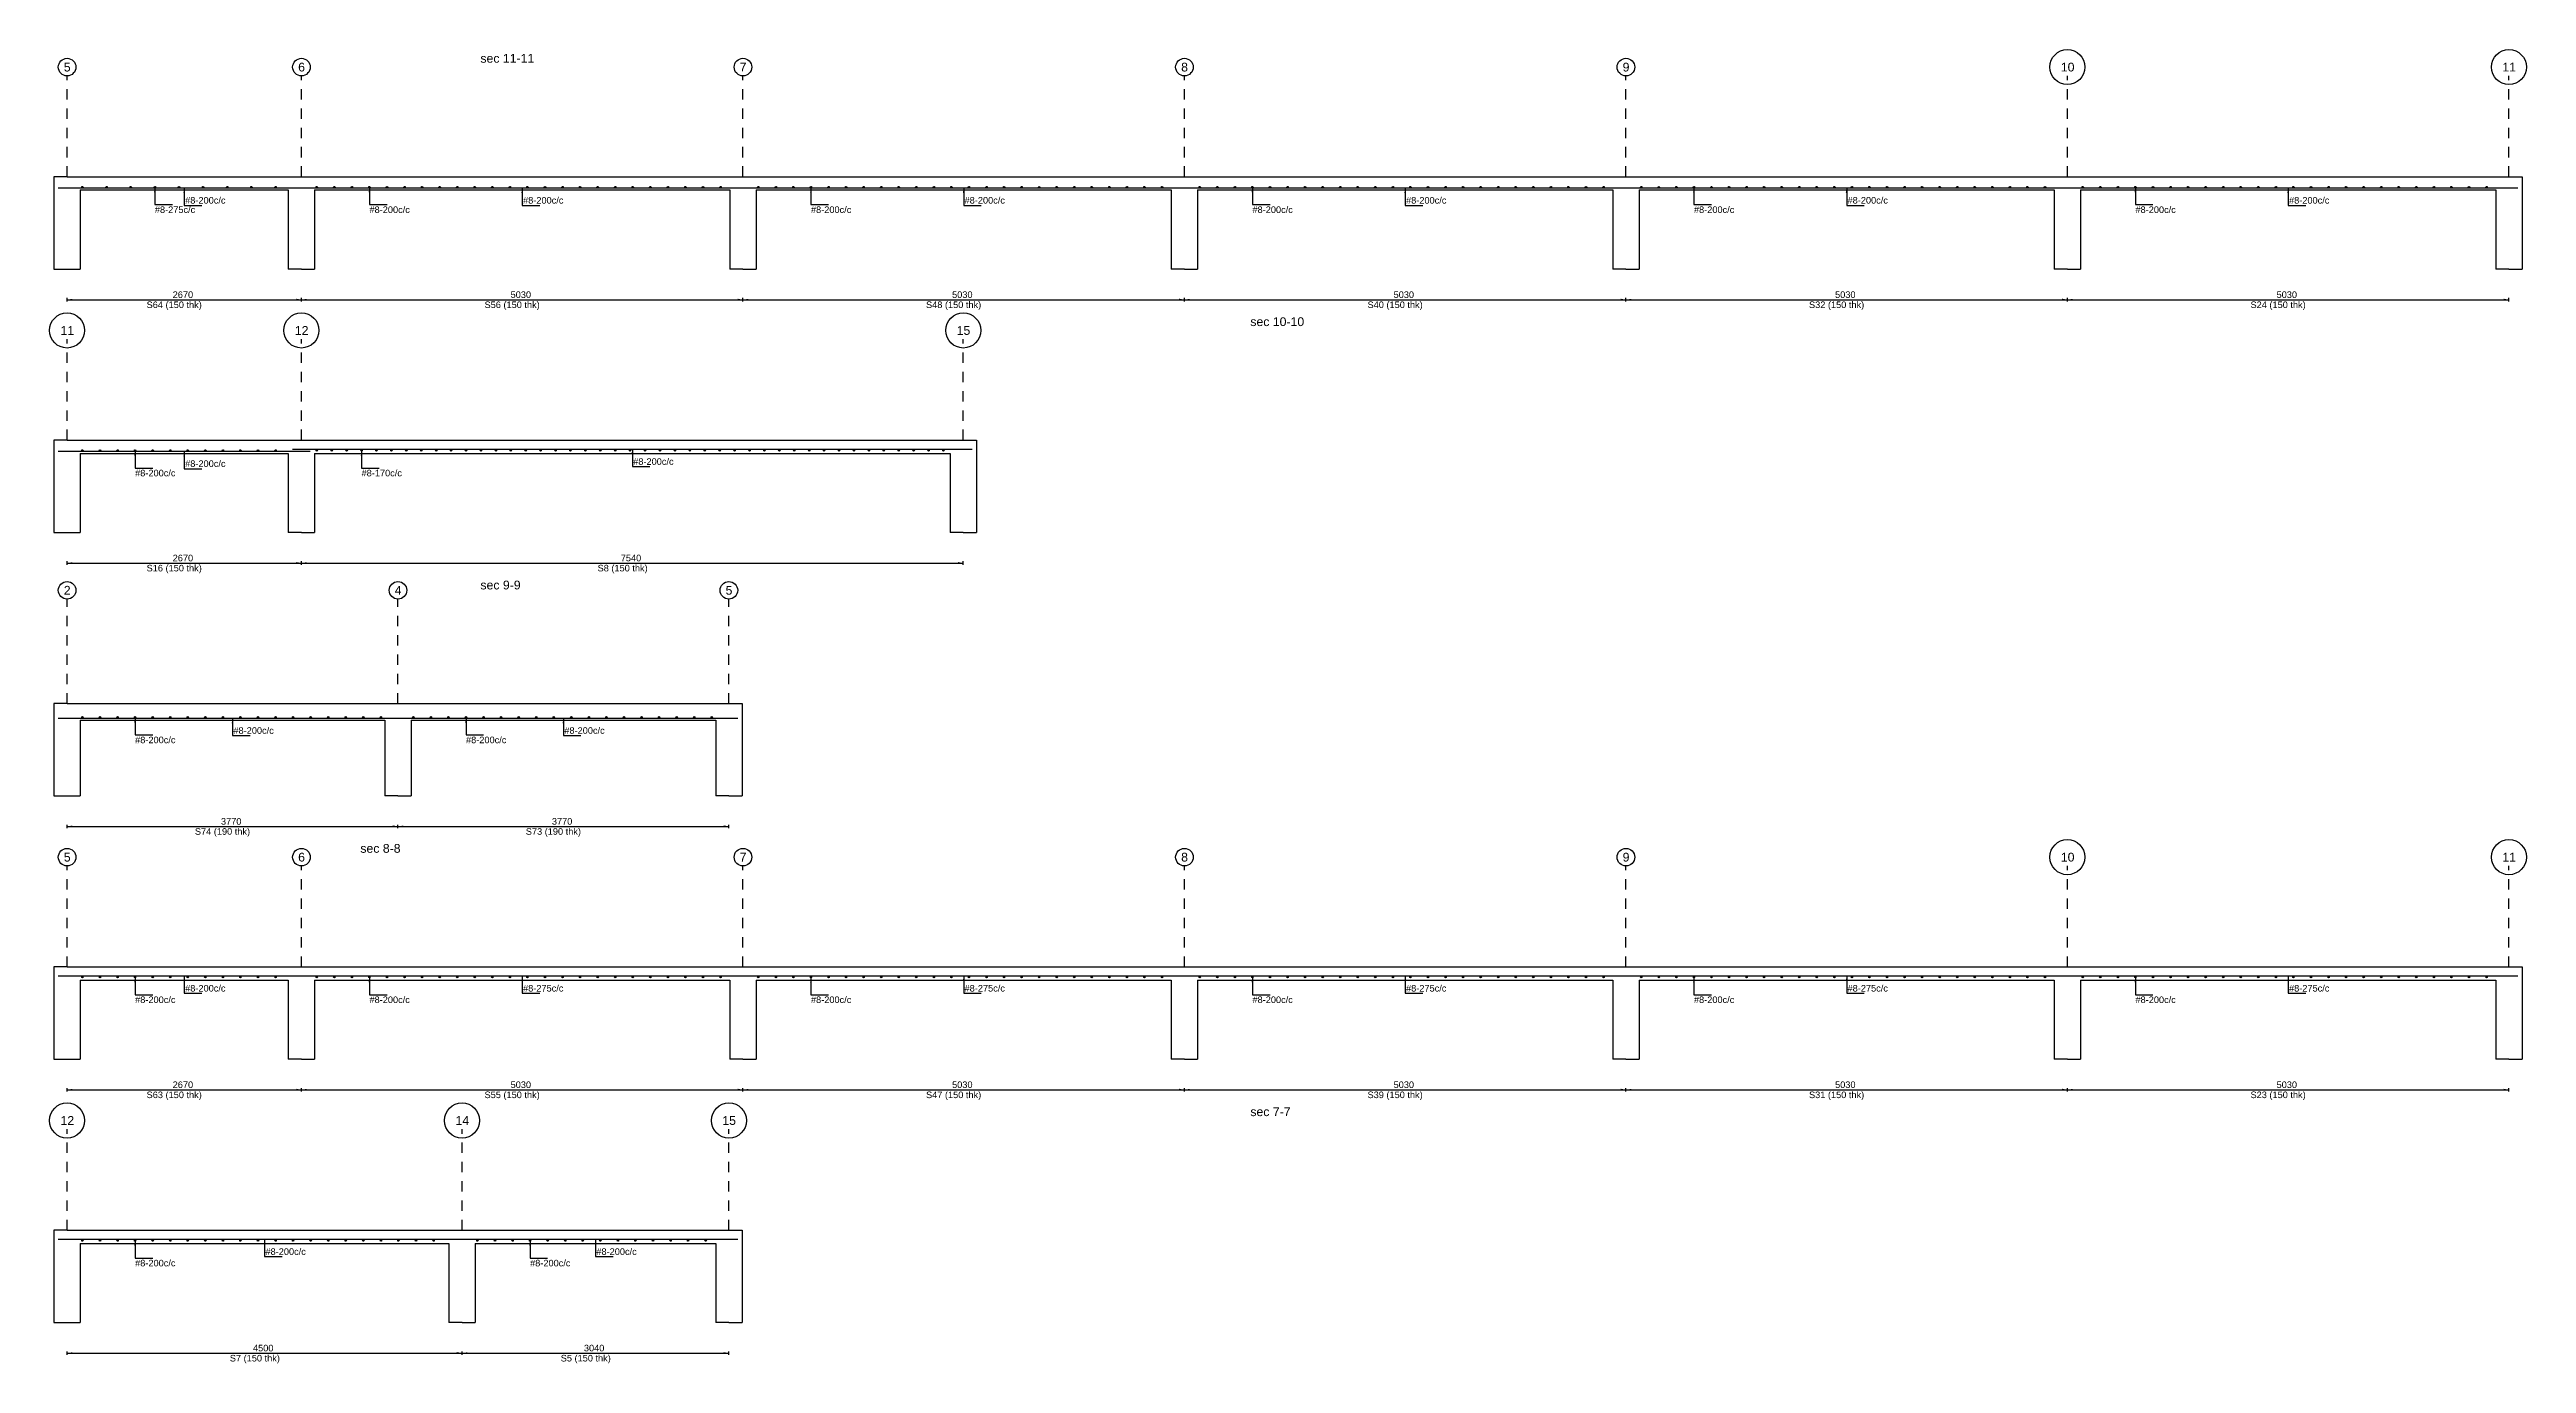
# Model space of a CAD drawing. Extents: x 0 to 119, y -5 to 121.
# Drawn here: x 70.36 to 98.58, y 76.36 to 91.33 of the extents above; entities that cross this region are included whole.
import ezdxf

# ---------------------------------------------------------------- set-up
doc = ezdxf.new("R2010")
doc.units = 0
doc.linetypes.add('ACAD_ISO02W100', pattern=[15, 12, -3])
for name, color, linetype in [('Axisline', 7, 'CONTINUOUS'), ('Axisline_Name', 1, 'CONTINUOUS'), ('Longsection', 2, 'CONTINUOUS'), ('Section_Name', 1, 'CONTINUOUS'), ('Slab_Bottom_Steel_X', 1, 'CONTINUOUS'), ('Slab_Bottom_Steel_Y', 3, 'CONTINUOUS'), ('Slab_ID', 4, 'CONTINUOUS'), ('Span_Dim', 7, 'CONTINUOUS'), ('span_line', 7, 'CONTINUOUS')]:
    doc.layers.add(name, color=color, linetype=linetype)
doc.styles.add('STRUDS_Arial', font='ARIAL.TTF', dxfattribs={"height": 0.04})

msp = doc.modelspace()

# ---------------------------------------------------------------- linework, layer by layer
at = {"layer": 'Axisline', "linetype": 'ACAD_ISO02W100', "ltscale": 0.01}
for p, q in [((70.558, 89.88), (70.558, 91.03)), ((73.228, 89.88), (73.228, 91.03)), ((78.258, 89.88), (78.258, 91.03)), ((83.288, 89.88), (83.288, 91.03)), ((88.318, 89.88), (88.318, 91.03)), ((93.348, 89.88), (93.348, 91.03)), ((98.378, 89.88), (98.378, 91.03)), ((70.558, 86.88), (70.558, 88.03)), ((73.228, 86.88), (73.228, 88.03)), ((80.768, 86.88), (80.768, 88.03)), ((70.558, 83.88), (70.558, 85.07)), ((74.328, 83.88), (74.328, 85.07)), ((78.098, 83.88), (78.098, 85.07)), ((70.558, 80.88), (70.558, 82.03)), ((73.228, 80.88), (73.228, 82.03)), ((78.258, 80.88), (78.258, 82.03)), ((83.288, 80.88), (83.288, 82.03)), ((88.318, 80.88), (88.318, 82.03)), ((93.348, 80.88), (93.348, 82.03)), ((98.378, 80.88), (98.378, 82.03)), ((70.558, 77.88), (70.558, 79.03)), ((75.058, 77.88), (75.058, 79.03)), ((78.098, 77.88), (78.098, 79.03))]:
    msp.add_line(p, q, dxfattribs=at)
at = {"layer": 'Axisline'}
for centre, radius in [((70.558, 91.13), 0.1), ((73.228, 91.13), 0.1), ((78.258, 91.13), 0.1), ((83.288, 91.13), 0.1), ((88.318, 91.13), 0.1), ((93.348, 91.13), 0.2), ((98.378, 91.13), 0.2), ((70.558, 88.13), 0.2), ((73.228, 88.13), 0.2), ((80.768, 88.13), 0.2), ((70.558, 85.17), 0.1), ((74.328, 85.17), 0.1), ((78.098, 85.17), 0.1), ((70.558, 82.13), 0.1), ((73.228, 82.13), 0.1), ((78.258, 82.13), 0.1), ((83.288, 82.13), 0.1), ((88.318, 82.13), 0.1), ((93.348, 82.13), 0.2), ((98.378, 82.13), 0.2), ((70.558, 79.13), 0.2), ((75.058, 79.13), 0.2), ((78.098, 79.13), 0.2)]:
    msp.add_circle(centre, radius, dxfattribs=at)
at = {"layer": 'Longsection'}
for p, q in [((70.558, 89.88), (70.408, 89.88)), ((70.408, 89.88), (70.408, 88.83)), ((70.558, 89.88), (73.228, 89.88)), ((73.228, 89.88), (78.258, 89.88)), ((78.258, 89.88), (83.288, 89.88)), ((83.288, 89.88), (88.318, 89.88)), ((88.318, 89.88), (93.348, 89.88)), ((93.348, 89.88), (98.378, 89.88)), ((98.378, 89.88), (98.528, 89.88)), ((98.528, 89.88), (98.528, 88.83)), ((70.708, 89.73), (73.078, 89.73)), ((70.708, 89.73), (70.708, 88.83)), ((73.078, 89.73), (73.078, 88.83)), ((73.378, 89.73), (78.108, 89.73)), ((73.378, 89.73), (73.378, 88.83)), ((78.108, 89.73), (78.108, 88.83)), ((78.408, 89.73), (83.138, 89.73)), ((78.408, 89.73), (78.408, 88.83)), ((83.138, 89.73), (83.138, 88.83)), ((83.438, 89.73), (88.168, 89.73)), ((83.438, 89.73), (83.438, 88.83)), ((88.168, 89.73), (88.168, 88.83)), ((88.468, 89.73), (93.198, 89.73)), ((88.468, 89.73), (88.468, 88.83)), ((93.198, 89.73), (93.198, 88.83)), ((93.498, 89.73), (98.228, 89.73)), ((93.498, 89.73), (93.498, 88.83)), ((98.228, 89.73), (98.228, 88.83)), ((70.408, 88.83), (70.558, 88.83)), ((70.558, 88.83), (70.708, 88.83)), ((73.228, 88.83), (73.078, 88.83)), ((73.228, 88.83), (73.378, 88.83)), ((78.258, 88.83), (78.108, 88.83)), ((78.258, 88.83), (78.408, 88.83)), ((83.288, 88.83), (83.138, 88.83)), ((83.288, 88.83), (83.438, 88.83)), ((88.318, 88.83), (88.168, 88.83)), ((88.318, 88.83), (88.468, 88.83)), ((93.348, 88.83), (93.198, 88.83)), ((93.348, 88.83), (93.498, 88.83)), ((98.378, 88.83), (98.228, 88.83)), ((98.378, 88.83), (98.528, 88.83)), ((70.558, 86.88), (70.408, 86.88)), ((70.408, 86.88), (70.408, 85.83)), ((70.558, 86.88), (73.228, 86.88)), ((70.708, 86.73), (73.078, 86.73)), ((70.708, 86.73), (70.708, 85.83)), ((73.078, 86.73), (73.078, 85.83)), ((73.228, 86.88), (80.768, 86.88)), ((73.378, 86.73), (80.618, 86.73)), ((73.378, 86.73), (73.378, 85.83)), ((80.618, 86.73), (80.618, 85.83)), ((80.768, 86.88), (80.918, 86.88)), ((80.918, 86.88), (80.918, 85.83)), ((70.408, 85.83), (70.558, 85.83)), ((70.558, 85.83), (70.708, 85.83)), ((73.228, 85.83), (73.078, 85.83)), ((73.228, 85.83), (73.378, 85.83)), ((80.768, 85.83), (80.618, 85.83)), ((80.768, 85.83), (80.918, 85.83)), ((70.558, 83.88), (70.408, 83.88)), ((70.408, 83.88), (70.408, 82.83)), ((70.558, 83.88), (74.328, 83.88)), ((74.328, 83.88), (78.098, 83.88)), ((78.098, 83.88), (78.248, 83.88)), ((78.248, 83.88), (78.248, 82.83)), ((70.708, 83.69), (74.178, 83.69)), ((70.708, 83.69), (70.708, 82.83)), ((74.178, 83.69), (74.178, 82.83)), ((74.478, 83.69), (77.948, 83.69)), ((74.478, 83.69), (74.478, 82.83)), ((77.948, 83.69), (77.948, 82.83)), ((70.408, 82.83), (70.558, 82.83)), ((70.558, 82.83), (70.708, 82.83)), ((74.328, 82.83), (74.178, 82.83)), ((74.328, 82.83), (74.478, 82.83)), ((78.098, 82.83), (77.948, 82.83)), ((78.098, 82.83), (78.248, 82.83)), ((70.558, 80.88), (70.408, 80.88)), ((70.408, 80.88), (70.408, 79.83)), ((70.558, 80.88), (73.228, 80.88)), ((70.708, 80.73), (73.078, 80.73)), ((70.708, 80.73), (70.708, 79.83)), ((73.078, 80.73), (73.078, 79.83)), ((73.228, 80.88), (78.258, 80.88)), ((73.378, 80.73), (78.108, 80.73)), ((73.378, 80.73), (73.378, 79.83)), ((78.108, 80.73), (78.108, 79.83)), ((78.258, 80.88), (83.288, 80.88)), ((78.408, 80.73), (83.138, 80.73)), ((78.408, 80.73), (78.408, 79.83)), ((83.138, 80.73), (83.138, 79.83)), ((83.288, 80.88), (88.318, 80.88)), ((83.438, 80.73), (88.168, 80.73)), ((83.438, 80.73), (83.438, 79.83)), ((88.168, 80.73), (88.168, 79.83)), ((88.318, 80.88), (93.348, 80.88)), ((88.468, 80.73), (93.198, 80.73)), ((88.468, 80.73), (88.468, 79.83)), ((93.198, 80.73), (93.198, 79.83)), ((93.348, 80.88), (98.378, 80.88)), ((93.498, 80.73), (98.228, 80.73)), ((93.498, 80.73), (93.498, 79.83)), ((98.228, 80.73), (98.228, 79.83)), ((98.378, 80.88), (98.528, 80.88)), ((98.528, 80.88), (98.528, 79.83)), ((70.408, 79.83), (70.558, 79.83)), ((70.558, 79.83), (70.708, 79.83)), ((73.228, 79.83), (73.078, 79.83)), ((73.228, 79.83), (73.378, 79.83)), ((78.258, 79.83), (78.108, 79.83)), ((78.258, 79.83), (78.408, 79.83)), ((83.288, 79.83), (83.138, 79.83)), ((83.288, 79.83), (83.438, 79.83)), ((88.318, 79.83), (88.168, 79.83)), ((88.318, 79.83), (88.468, 79.83)), ((93.348, 79.83), (93.198, 79.83)), ((93.348, 79.83), (93.498, 79.83)), ((98.378, 79.83), (98.228, 79.83)), ((98.378, 79.83), (98.528, 79.83)), ((70.558, 77.88), (70.408, 77.88)), ((70.408, 77.88), (70.408, 76.83)), ((70.558, 77.88), (75.058, 77.88)), ((70.708, 77.73), (74.908, 77.73)), ((70.708, 77.73), (70.708, 76.83)), ((74.908, 77.73), (74.908, 76.83)), ((75.058, 77.88), (78.098, 77.88)), ((75.208, 77.73), (77.948, 77.73)), ((75.208, 77.73), (75.208, 76.83)), ((77.948, 77.73), (77.948, 76.83)), ((78.098, 77.88), (78.248, 77.88)), ((78.248, 77.88), (78.248, 76.83)), ((70.408, 76.83), (70.558, 76.83)), ((70.558, 76.83), (70.708, 76.83)), ((75.058, 76.83), (74.908, 76.83)), ((75.058, 76.83), (75.208, 76.83)), ((78.098, 76.83), (77.948, 76.83)), ((78.098, 76.83), (78.248, 76.83))]:
    msp.add_line(p, q, dxfattribs=at)
at = {"layer": 'Slab_Bottom_Steel_X'}
for p, q in [((71.558, 89.763), (71.558, 89.563)), ((74.003, 89.763), (74.003, 89.563)), ((79.033, 89.763), (79.033, 89.563)), ((84.063, 89.763), (84.063, 89.563)), ((89.093, 89.763), (89.093, 89.563)), ((94.123, 89.763), (94.123, 89.563)), ((71.558, 89.563), (71.758, 89.563)), ((74.003, 89.563), (74.203, 89.563)), ((79.033, 89.563), (79.233, 89.563)), ((84.063, 89.563), (84.263, 89.563)), ((89.093, 89.563), (89.293, 89.563)), ((94.123, 89.563), (94.323, 89.563)), ((71.333, 86.763), (71.333, 86.563)), ((73.913, 86.763), (73.913, 86.563)), ((71.333, 86.563), (71.533, 86.563)), ((73.913, 86.563), (74.113, 86.563)), ((71.333, 83.723), (71.333, 83.523)), ((75.103, 83.723), (75.103, 83.523)), ((71.333, 83.523), (71.533, 83.523)), ((75.103, 83.523), (75.303, 83.523)), ((71.333, 80.763), (71.333, 80.563)), ((74.003, 80.763), (74.003, 80.563)), ((79.033, 80.763), (79.033, 80.563)), ((84.063, 80.763), (84.063, 80.563)), ((89.093, 80.763), (89.093, 80.563)), ((94.123, 80.763), (94.123, 80.563)), ((71.333, 80.563), (71.533, 80.563)), ((74.003, 80.563), (74.203, 80.563)), ((79.033, 80.563), (79.233, 80.563)), ((84.063, 80.563), (84.263, 80.563)), ((89.093, 80.563), (89.293, 80.563)), ((94.123, 80.563), (94.323, 80.563)), ((71.333, 77.763), (71.333, 77.563)), ((75.833, 77.763), (75.833, 77.563)), ((71.333, 77.563), (71.533, 77.563)), ((75.833, 77.563), (76.033, 77.563))]:
    msp.add_line(p, q, dxfattribs=at)
for centre in [(70.733, 89.763), (71.008, 89.763), (71.283, 89.763), (71.558, 89.763), (71.833, 89.763), (72.108, 89.763), (72.383, 89.763), (72.658, 89.763), (72.933, 89.763), (73.403, 89.763), (73.603, 89.763), (73.803, 89.763), (74.003, 89.763), (74.203, 89.763), (74.403, 89.763), (74.603, 89.763), (74.803, 89.763), (75.003, 89.763), (75.203, 89.763), (75.403, 89.763), (75.603, 89.763), (75.803, 89.763), (76.003, 89.763), (76.203, 89.763), (76.403, 89.763), (76.603, 89.763), (76.803, 89.763), (77.003, 89.763), (77.203, 89.763), (77.403, 89.763), (77.603, 89.763), (77.8029, 89.763), (78.0029, 89.763), (78.433, 89.763), (78.633, 89.763), (78.833, 89.763), (79.033, 89.763), (79.233, 89.763), (79.433, 89.763), (79.633, 89.763), (79.833, 89.763), (80.033, 89.763), (80.233, 89.763), (80.433, 89.763), (80.633, 89.763), (80.833, 89.763), (81.033, 89.763), (81.233, 89.763), (81.433, 89.763), (81.633, 89.763), (81.833, 89.763), (82.033, 89.763), (82.233, 89.763), (82.433, 89.763), (82.6329, 89.763), (82.8329, 89.763), (83.0329, 89.763), (83.463, 89.763), (83.663, 89.763), (83.863, 89.763), (84.063, 89.763), (84.263, 89.763), (84.463, 89.763), (84.663, 89.763), (84.863, 89.763), (85.063, 89.763), (85.263, 89.763), (85.463, 89.763), (85.663, 89.763), (85.863, 89.763), (86.063, 89.763), (86.263, 89.763), (86.463, 89.763), (86.663, 89.763), (86.863, 89.763), (87.063, 89.763), (87.263, 89.763), (87.463, 89.763), (87.663, 89.763), (87.863, 89.763), (88.063, 89.763), (88.493, 89.763), (88.693, 89.763), (88.893, 89.763), (89.093, 89.763), (89.293, 89.763), (89.493, 89.763), (89.693, 89.763), (89.893, 89.763), (90.093, 89.763), (90.293, 89.763), (90.493, 89.763), (90.693, 89.763), (90.893, 89.763), (91.093, 89.763), (91.293, 89.763), (91.493, 89.763), (91.693, 89.763), (91.893, 89.763), (92.093, 89.763), (92.293, 89.763), (92.493, 89.763), (92.693, 89.763), (92.893, 89.763), (93.0929, 89.763), (93.523, 89.763), (93.723, 89.763), (93.923, 89.763), (94.123, 89.763), (94.323, 89.763), (94.523, 89.763), (94.723, 89.763), (94.923, 89.763), (95.123, 89.763), (95.323, 89.763), (95.523, 89.763), (95.723, 89.763), (95.923, 89.763), (96.123, 89.763), (96.323, 89.763), (96.523, 89.763), (96.723, 89.763), (96.923, 89.763), (97.123, 89.763), (97.323, 89.763), (97.523, 89.763), (97.723, 89.763), (97.923, 89.763), (98.1229, 89.763), (70.733, 86.763), (70.933, 86.763), (71.133, 86.763), (71.333, 86.763), (71.533, 86.763), (71.733, 86.763), (71.933, 86.763), (72.133, 86.763), (72.333, 86.763), (72.533, 86.763), (72.733, 86.763), (72.933, 86.763), (73.403, 86.763), (73.573, 86.763), (73.743, 86.763), (73.913, 86.763), (74.083, 86.763), (74.253, 86.763), (74.423, 86.763), (74.593, 86.763), (74.763, 86.763), (74.933, 86.763), (75.103, 86.763), (75.273, 86.763), (75.443, 86.763), (75.613, 86.763), (75.783, 86.763), (75.953, 86.763), (76.123, 86.763), (76.293, 86.763), (76.463, 86.763), (76.633, 86.763), (76.803, 86.763), (76.973, 86.763), (77.143, 86.763), (77.313, 86.763), (77.483, 86.763), (77.653, 86.763), (77.823, 86.763), (77.993, 86.763), (78.163, 86.763), (78.333, 86.763), (78.503, 86.763), (78.673, 86.763), (78.843, 86.763), (79.013, 86.763), (79.183, 86.763), (79.353, 86.763), (79.5229, 86.763), (79.6929, 86.763), (79.8629, 86.763), (80.0329, 86.763), (80.2029, 86.763), (80.3729, 86.763), (80.5429, 86.763), (70.733, 83.723), (70.933, 83.723), (71.133, 83.723), (71.333, 83.723), (71.533, 83.723), (71.733, 83.723), (71.933, 83.723), (72.133, 83.723), (72.333, 83.723), (72.533, 83.723), (72.733, 83.723), (72.933, 83.723), (73.133, 83.723), (73.333, 83.723), (73.533, 83.723), (73.733, 83.723), (73.933, 83.723), (74.133, 83.723), (74.503, 83.723), (74.703, 83.723), (74.903, 83.723), (75.103, 83.723), (75.303, 83.723), (75.503, 83.723), (75.703, 83.723), (75.903, 83.723), (76.103, 83.723), (76.303, 83.723), (76.503, 83.723), (76.703, 83.723), (76.903, 83.723), (77.103, 83.723), (77.303, 83.723), (77.503, 83.723), (77.703, 83.723), (77.903, 83.723), (70.733, 80.763), (70.933, 80.763), (71.133, 80.763), (71.333, 80.763), (71.533, 80.763), (71.733, 80.763), (71.933, 80.763), (72.133, 80.763), (72.333, 80.763), (72.533, 80.763), (72.733, 80.763), (72.933, 80.763), (73.403, 80.763), (73.603, 80.763), (73.803, 80.763), (74.003, 80.763), (74.203, 80.763), (74.403, 80.763), (74.603, 80.763), (74.803, 80.763), (75.003, 80.763), (75.203, 80.763), (75.403, 80.763), (75.603, 80.763), (75.803, 80.763), (76.003, 80.763), (76.203, 80.763), (76.403, 80.763), (76.603, 80.763), (76.803, 80.763), (77.003, 80.763), (77.203, 80.763), (77.403, 80.763), (77.603, 80.763), (77.8029, 80.763), (78.0029, 80.763), (78.433, 80.763), (78.633, 80.763), (78.833, 80.763), (79.033, 80.763), (79.233, 80.763), (79.433, 80.763), (79.633, 80.763), (79.833, 80.763), (80.033, 80.763), (80.233, 80.763), (80.433, 80.763), (80.633, 80.763), (80.833, 80.763), (81.033, 80.763), (81.233, 80.763), (81.433, 80.763), (81.633, 80.763), (81.833, 80.763), (82.033, 80.763), (82.233, 80.763), (82.433, 80.763), (82.6329, 80.763), (82.8329, 80.763), (83.0329, 80.763), (83.463, 80.763), (83.663, 80.763), (83.863, 80.763), (84.063, 80.763), (84.263, 80.763), (84.463, 80.763), (84.663, 80.763), (84.863, 80.763), (85.063, 80.763), (85.263, 80.763), (85.463, 80.763), (85.663, 80.763), (85.863, 80.763), (86.063, 80.763), (86.263, 80.763), (86.463, 80.763), (86.663, 80.763), (86.863, 80.763), (87.063, 80.763), (87.263, 80.763), (87.463, 80.763), (87.663, 80.763), (87.863, 80.763), (88.063, 80.763), (88.493, 80.763), (88.693, 80.763), (88.893, 80.763), (89.093, 80.763), (89.293, 80.763), (89.493, 80.763), (89.693, 80.763), (89.893, 80.763), (90.093, 80.763), (90.293, 80.763), (90.493, 80.763), (90.693, 80.763), (90.893, 80.763), (91.093, 80.763), (91.293, 80.763), (91.493, 80.763), (91.693, 80.763), (91.893, 80.763), (92.093, 80.763), (92.293, 80.763), (92.493, 80.763), (92.693, 80.763), (92.893, 80.763), (93.0929, 80.763), (93.523, 80.763), (93.723, 80.763), (93.923, 80.763), (94.123, 80.763), (94.323, 80.763), (94.523, 80.763), (94.723, 80.763), (94.923, 80.763), (95.123, 80.763), (95.323, 80.763), (95.523, 80.763), (95.723, 80.763), (95.923, 80.763), (96.123, 80.763), (96.323, 80.763), (96.523, 80.763), (96.723, 80.763), (96.923, 80.763), (97.123, 80.763), (97.323, 80.763), (97.523, 80.763), (97.723, 80.763), (97.923, 80.763), (98.1229, 80.763), (70.733, 77.763), (70.933, 77.763), (71.133, 77.763), (71.333, 77.763), (71.533, 77.763), (71.733, 77.763), (71.933, 77.763), (72.133, 77.763), (72.333, 77.763), (72.533, 77.763), (72.733, 77.763), (72.933, 77.763), (73.133, 77.763), (73.333, 77.763), (73.533, 77.763), (73.733, 77.763), (73.933, 77.763), (74.133, 77.763), (74.333, 77.763), (74.533, 77.763), (74.733, 77.763), (75.233, 77.763), (75.433, 77.763), (75.633, 77.763), (75.833, 77.763), (76.033, 77.763), (76.233, 77.763), (76.433, 77.763), (76.633, 77.763), (76.833, 77.763), (77.033, 77.763), (77.233, 77.763), (77.433, 77.763), (77.633, 77.763), (77.833, 77.763)]:
    msp.add_circle(centre, 0.008, dxfattribs=at)
for points in [[(71.558, 89.763), (71.548, 89.703), (71.558, 89.763), (71.568, 89.703)], [(74.003, 89.763), (73.993, 89.703), (74.003, 89.763), (74.013, 89.703)], [(79.033, 89.763), (79.023, 89.703), (79.033, 89.763), (79.043, 89.703)], [(84.063, 89.763), (84.053, 89.703), (84.063, 89.763), (84.073, 89.703)], [(89.093, 89.763), (89.083, 89.703), (89.093, 89.763), (89.103, 89.703)], [(94.123, 89.763), (94.113, 89.703), (94.123, 89.763), (94.133, 89.703)], [(71.333, 86.763), (71.323, 86.703), (71.333, 86.763), (71.343, 86.703)], [(73.913, 86.763), (73.903, 86.703), (73.913, 86.763), (73.923, 86.703)], [(71.333, 83.723), (71.323, 83.663), (71.333, 83.723), (71.343, 83.663)], [(75.103, 83.723), (75.093, 83.663), (75.103, 83.723), (75.113, 83.663)], [(71.333, 80.763), (71.323, 80.703), (71.333, 80.763), (71.343, 80.703)], [(74.003, 80.763), (73.993, 80.703), (74.003, 80.763), (74.013, 80.703)], [(79.033, 80.763), (79.023, 80.703), (79.033, 80.763), (79.043, 80.703)], [(84.063, 80.763), (84.053, 80.703), (84.063, 80.763), (84.073, 80.703)], [(89.093, 80.763), (89.083, 80.703), (89.093, 80.763), (89.103, 80.703)], [(94.123, 80.763), (94.113, 80.703), (94.123, 80.763), (94.133, 80.703)], [(71.333, 77.763), (71.323, 77.703), (71.333, 77.763), (71.343, 77.703)], [(75.833, 77.763), (75.823, 77.703), (75.833, 77.763), (75.843, 77.703)]]:
    msp.add_solid(points, dxfattribs=at)
at = {"layer": 'Slab_Bottom_Steel_Y'}
for p, q in [((70.458, 89.755), (73.328, 89.755)), ((71.893, 89.755), (71.893, 89.555)), ((73.128, 89.755), (78.358, 89.755)), ((75.743, 89.755), (75.743, 89.555)), ((78.158, 89.755), (83.388, 89.755)), ((80.773, 89.755), (80.773, 89.555)), ((83.188, 89.755), (88.418, 89.755)), ((85.803, 89.755), (85.803, 89.555)), ((88.218, 89.755), (93.448, 89.755)), ((90.833, 89.755), (90.833, 89.555)), ((93.248, 89.755), (98.478, 89.755)), ((95.863, 89.755), (95.863, 89.555)), ((71.893, 89.555), (72.093, 89.555)), ((75.743, 89.555), (75.943, 89.555)), ((80.773, 89.555), (80.973, 89.555)), ((85.803, 89.555), (86.003, 89.555)), ((90.833, 89.555), (91.033, 89.555)), ((95.863, 89.555), (96.063, 89.555)), ((70.458, 86.755), (73.328, 86.755)), ((71.893, 86.755), (71.893, 86.555)), ((73.128, 86.779), (80.868, 86.779)), ((76.998, 86.779), (76.998, 86.579)), ((71.893, 86.555), (72.093, 86.555)), ((76.998, 86.579), (77.198, 86.579)), ((70.458, 83.715), (74.428, 83.715)), ((72.443, 83.715), (72.443, 83.515)), ((74.228, 83.715), (78.198, 83.715)), ((76.213, 83.715), (76.213, 83.515)), ((72.443, 83.515), (72.643, 83.515)), ((76.213, 83.515), (76.413, 83.515)), ((70.458, 80.779), (73.328, 80.779)), ((71.893, 80.779), (71.893, 80.579)), ((73.128, 80.779), (78.358, 80.779)), ((75.743, 80.779), (75.743, 80.579)), ((78.158, 80.779), (83.388, 80.779)), ((80.773, 80.779), (80.773, 80.579)), ((83.188, 80.779), (88.418, 80.779)), ((85.803, 80.779), (85.803, 80.579)), ((88.218, 80.779), (93.448, 80.779)), ((90.833, 80.779), (90.833, 80.579)), ((93.248, 80.779), (98.478, 80.779)), ((95.863, 80.779), (95.863, 80.579)), ((71.893, 80.579), (72.093, 80.579)), ((75.743, 80.579), (75.943, 80.579)), ((80.773, 80.579), (80.973, 80.579)), ((85.803, 80.579), (86.003, 80.579)), ((90.833, 80.579), (91.033, 80.579)), ((95.863, 80.579), (96.063, 80.579)), ((70.458, 77.779), (75.158, 77.779)), ((72.808, 77.779), (72.808, 77.579)), ((74.958, 77.779), (78.198, 77.779)), ((76.578, 77.779), (76.578, 77.579)), ((72.808, 77.579), (73.008, 77.579)), ((76.578, 77.579), (76.778, 77.579))]:
    msp.add_line(p, q, dxfattribs=at)
for points in [[(71.893, 89.755), (71.883, 89.695), (71.893, 89.755), (71.903, 89.695)], [(75.743, 89.755), (75.733, 89.695), (75.743, 89.755), (75.753, 89.695)], [(80.773, 89.755), (80.763, 89.695), (80.773, 89.755), (80.783, 89.695)], [(85.803, 89.755), (85.793, 89.695), (85.803, 89.755), (85.813, 89.695)], [(90.833, 89.755), (90.823, 89.695), (90.833, 89.755), (90.843, 89.695)], [(95.863, 89.755), (95.853, 89.695), (95.863, 89.755), (95.873, 89.695)], [(71.893, 86.755), (71.883, 86.695), (71.893, 86.755), (71.903, 86.695)], [(76.998, 86.779), (76.988, 86.719), (76.998, 86.779), (77.008, 86.719)], [(72.443, 83.715), (72.433, 83.655), (72.443, 83.715), (72.453, 83.655)], [(76.213, 83.715), (76.203, 83.655), (76.213, 83.715), (76.223, 83.655)], [(71.893, 80.779), (71.883, 80.719), (71.893, 80.779), (71.903, 80.719)], [(75.743, 80.779), (75.733, 80.719), (75.743, 80.779), (75.753, 80.719)], [(80.773, 80.779), (80.763, 80.719), (80.773, 80.779), (80.783, 80.719)], [(85.803, 80.779), (85.793, 80.719), (85.803, 80.779), (85.813, 80.719)], [(90.833, 80.779), (90.823, 80.719), (90.833, 80.779), (90.843, 80.719)], [(95.863, 80.779), (95.853, 80.719), (95.863, 80.779), (95.873, 80.719)], [(72.808, 77.779), (72.798, 77.719), (72.808, 77.779), (72.818, 77.719)], [(76.578, 77.779), (76.568, 77.719), (76.578, 77.779), (76.588, 77.719)]]:
    msp.add_solid(points, dxfattribs=at)
at = {"layer": 'Span_Line'}
for p, q in [((70.558, 88.46), (70.558, 88.5)), ((70.558, 88.48), (73.228, 88.48)), ((73.228, 88.46), (73.228, 88.5)), ((73.228, 88.46), (73.228, 88.5)), ((73.228, 88.48), (78.258, 88.48)), ((78.258, 88.46), (78.258, 88.5)), ((78.258, 88.46), (78.258, 88.5)), ((78.258, 88.48), (83.288, 88.48)), ((83.288, 88.46), (83.288, 88.5)), ((83.288, 88.46), (83.288, 88.5)), ((83.288, 88.48), (88.318, 88.48)), ((88.318, 88.46), (88.318, 88.5)), ((88.318, 88.46), (88.318, 88.5)), ((88.318, 88.48), (93.348, 88.48)), ((93.348, 88.46), (93.348, 88.5)), ((93.348, 88.46), (93.348, 88.5)), ((93.348, 88.48), (98.378, 88.48)), ((98.378, 88.46), (98.378, 88.5)), ((70.558, 85.46), (70.558, 85.5)), ((70.558, 85.48), (73.228, 85.48)), ((73.228, 85.46), (73.228, 85.5)), ((73.228, 85.46), (73.228, 85.5)), ((73.228, 85.48), (80.768, 85.48)), ((80.768, 85.46), (80.768, 85.5)), ((70.558, 82.46), (70.558, 82.5)), ((70.558, 82.48), (74.328, 82.48)), ((74.328, 82.46), (74.328, 82.5)), ((74.328, 82.46), (74.328, 82.5)), ((74.328, 82.48), (78.098, 82.48)), ((78.098, 82.46), (78.098, 82.5)), ((70.558, 79.46), (70.558, 79.5)), ((70.558, 79.48), (73.228, 79.48)), ((73.228, 79.46), (73.228, 79.5)), ((73.228, 79.46), (73.228, 79.5)), ((73.228, 79.48), (78.258, 79.48)), ((78.258, 79.46), (78.258, 79.5)), ((78.258, 79.46), (78.258, 79.5)), ((78.258, 79.48), (83.288, 79.48)), ((83.288, 79.46), (83.288, 79.5)), ((83.288, 79.46), (83.288, 79.5)), ((83.288, 79.48), (88.318, 79.48)), ((88.318, 79.46), (88.318, 79.5)), ((88.318, 79.46), (88.318, 79.5)), ((88.318, 79.48), (93.348, 79.48)), ((93.348, 79.46), (93.348, 79.5)), ((93.348, 79.46), (93.348, 79.5)), ((93.348, 79.48), (98.378, 79.48)), ((98.378, 79.46), (98.378, 79.5)), ((70.558, 76.46), (70.558, 76.5)), ((70.558, 76.48), (75.058, 76.48)), ((75.058, 76.46), (75.058, 76.5)), ((75.058, 76.46), (75.058, 76.5)), ((75.058, 76.48), (78.098, 76.48)), ((78.098, 76.46), (78.098, 76.5))]:
    msp.add_line(p, q, dxfattribs=at)
for points in [[(70.558, 88.48), (70.618, 88.49), (70.558, 88.48), (70.618, 88.47)], [(73.228, 88.48), (73.168, 88.492), (73.228, 88.48), (73.168, 88.47)], [(73.228, 88.48), (73.288, 88.49), (73.228, 88.48), (73.288, 88.47)], [(78.258, 88.48), (78.198, 88.492), (78.258, 88.48), (78.198, 88.47)], [(78.258, 88.48), (78.318, 88.49), (78.258, 88.48), (78.318, 88.47)], [(83.288, 88.48), (83.228, 88.492), (83.288, 88.48), (83.228, 88.47)], [(83.288, 88.48), (83.348, 88.49), (83.288, 88.48), (83.348, 88.47)], [(88.318, 88.48), (88.258, 88.492), (88.318, 88.48), (88.258, 88.47)], [(88.318, 88.48), (88.378, 88.49), (88.318, 88.48), (88.378, 88.47)], [(93.348, 88.48), (93.288, 88.492), (93.348, 88.48), (93.288, 88.47)], [(93.348, 88.48), (93.408, 88.49), (93.348, 88.48), (93.408, 88.47)], [(98.378, 88.48), (98.318, 88.492), (98.378, 88.48), (98.318, 88.47)], [(70.558, 85.48), (70.618, 85.49), (70.558, 85.48), (70.618, 85.47)], [(73.228, 85.48), (73.168, 85.492), (73.228, 85.48), (73.168, 85.47)], [(73.228, 85.48), (73.288, 85.49), (73.228, 85.48), (73.288, 85.47)], [(80.768, 85.48), (80.708, 85.492), (80.768, 85.48), (80.708, 85.47)], [(70.558, 82.48), (70.618, 82.49), (70.558, 82.48), (70.618, 82.47)], [(74.328, 82.48), (74.268, 82.492), (74.328, 82.48), (74.268, 82.47)], [(74.328, 82.48), (74.388, 82.49), (74.328, 82.48), (74.388, 82.47)], [(78.098, 82.48), (78.038, 82.492), (78.098, 82.48), (78.038, 82.47)], [(70.558, 79.48), (70.618, 79.49), (70.558, 79.48), (70.618, 79.47)], [(73.228, 79.48), (73.168, 79.492), (73.228, 79.48), (73.168, 79.47)], [(73.228, 79.48), (73.288, 79.49), (73.228, 79.48), (73.288, 79.47)], [(78.258, 79.48), (78.198, 79.492), (78.258, 79.48), (78.198, 79.47)], [(78.258, 79.48), (78.318, 79.49), (78.258, 79.48), (78.318, 79.47)], [(83.288, 79.48), (83.228, 79.492), (83.288, 79.48), (83.228, 79.47)], [(83.288, 79.48), (83.348, 79.49), (83.288, 79.48), (83.348, 79.47)], [(88.318, 79.48), (88.258, 79.492), (88.318, 79.48), (88.258, 79.47)], [(88.318, 79.48), (88.378, 79.49), (88.318, 79.48), (88.378, 79.47)], [(93.348, 79.48), (93.288, 79.492), (93.348, 79.48), (93.288, 79.47)], [(93.348, 79.48), (93.408, 79.49), (93.348, 79.48), (93.408, 79.47)], [(98.378, 79.48), (98.318, 79.492), (98.378, 79.48), (98.318, 79.47)], [(70.558, 76.48), (70.618, 76.49), (70.558, 76.48), (70.618, 76.47)], [(75.058, 76.48), (74.998, 76.492), (75.058, 76.48), (74.998, 76.47)], [(75.058, 76.48), (75.118, 76.49), (75.058, 76.48), (75.118, 76.47)], [(78.098, 76.48), (78.038, 76.492), (78.098, 76.48), (78.038, 76.47)]]:
    msp.add_solid(points, dxfattribs=at)

# ---------------------------------------------------------------- texts
at = {"layer": 'Axisline_Name', "style": 'STRUDS_Arial'}
for s, p in [('5', (70.5205, 91.08)), ('6', (73.1905, 91.08)), ('7', (78.2205, 91.08)), ('8', (83.2505, 91.08)), ('9', (88.2805, 91.08)), ('10', (93.273, 91.08)), ('11', (98.303, 91.08)), ('11', (70.483, 88.08)), ('12', (73.153, 88.08)), ('15', (80.693, 88.08)), ('2', (70.5205, 85.12)), ('4', (74.2905, 85.12)), ('5', (78.0605, 85.12)), ('5', (70.5205, 82.08)), ('6', (73.1905, 82.08)), ('7', (78.2205, 82.08)), ('8', (83.2505, 82.08)), ('9', (88.2805, 82.08)), ('10', (93.273, 82.08)), ('11', (98.303, 82.08)), ('12', (70.483, 79.08)), ('14', (74.983, 79.08)), ('15', (78.023, 79.08))]:
    msp.add_text(s, height=0.1, dxfattribs=at).set_placement(p)
at = {"layer": 'Section_name', "style": 'STRUDS_Arial'}
for s, p in [('sec 11-11', (75.267, 91.18)), ('sec 10-10', (84.039, 88.18)), ('sec 9-9', (75.267, 85.18)), ('sec 8-8', (73.899, 82.18)), ('sec 7-7', (84.039, 79.18))]:
    msp.add_text(s, height=0.1, dxfattribs=at).set_placement(p)
at = {"layer": 'Slab_Bottom_Steel_X', "style": 'STRUDS_Arial'}
for s, p in [('#8-275c/c', (71.558, 89.468)), ('#8-200c/c', (74.003, 89.468)), ('#8-200c/c', (79.033, 89.468)), ('#8-200c/c', (84.063, 89.468)), ('#8-200c/c', (89.093, 89.468)), ('#8-200c/c', (94.123, 89.468)), ('#8-200c/c', (71.333, 86.468)), ('#8-170c/c', (73.913, 86.468)), ('#8-200c/c', (71.333, 83.428)), ('#8-200c/c', (75.103, 83.428)), ('#8-200c/c', (71.333, 80.468)), ('#8-200c/c', (74.003, 80.468)), ('#8-200c/c', (79.033, 80.468)), ('#8-200c/c', (84.063, 80.468)), ('#8-200c/c', (89.093, 80.468)), ('#8-200c/c', (94.123, 80.468)), ('#8-200c/c', (71.333, 77.468)), ('#8-200c/c', (75.833, 77.468))]:
    msp.add_text(s, height=0.075, dxfattribs=at).set_placement(p)
at = {"layer": 'Slab_Bottom_Steel_Y', "style": 'STRUDS_Arial'}
for s, p in [('#8-200c/c', (71.903, 89.575)), ('#8-200c/c', (75.753, 89.575)), ('#8-200c/c', (80.783, 89.575)), ('#8-200c/c', (85.813, 89.575)), ('#8-200c/c', (90.843, 89.575)), ('#8-200c/c', (95.873, 89.575)), ('#8-200c/c', (71.903, 86.575)), ('#8-200c/c', (77.008, 86.599)), ('#8-200c/c', (72.453, 83.535)), ('#8-200c/c', (76.223, 83.535)), ('#8-200c/c', (71.903, 80.599)), ('#8-275c/c', (75.753, 80.599)), ('#8-275c/c', (80.783, 80.599)), ('#8-275c/c', (85.813, 80.599)), ('#8-275c/c', (90.843, 80.599)), ('#8-275c/c', (95.873, 80.599)), ('#8-200c/c', (72.818, 77.599)), ('#8-200c/c', (76.588, 77.599))]:
    msp.add_text(s, height=0.075, dxfattribs=at).set_placement(p)
at = {"layer": 'Slab_ID', "style": 'STRUDS_Arial'}
for s, p in [('S64 (150 thk)', (71.464, 88.385)), ('S56 (150 thk)', (75.314, 88.385)), ('S48 (150 thk)', (80.344, 88.385)), ('S40 (150 thk)', (85.374, 88.385)), ('S32 (150 thk)', (90.404, 88.385)), ('S24 (150 thk)', (95.434, 88.385)), ('S16 (150 thk)', (71.464, 85.385)), ('S8 (150 thk)', (76.602, 85.385)), ('S74 (190 thk)', (72.014, 82.385)), ('S73 (190 thk)', (75.784, 82.385)), ('S63 (150 thk)', (71.464, 79.385)), ('S55 (150 thk)', (75.314, 79.385)), ('S47 (150 thk)', (80.344, 79.385)), ('S39 (150 thk)', (85.374, 79.385)), ('S31 (150 thk)', (90.404, 79.385)), ('S23 (150 thk)', (95.434, 79.385)), ('S7 (150 thk)', (72.412, 76.385)), ('S5 (150 thk)', (76.182, 76.385))]:
    msp.add_text(s, height=0.075, dxfattribs=at).set_placement(p)
at = {"layer": 'Span_Dim', "style": 'STRUDS_Arial'}
for s, p in [('2670', (71.761, 88.5)), ('5030', (75.611, 88.5)), ('5030', (80.641, 88.5)), ('5030', (85.671, 88.5)), ('5030', (90.701, 88.5)), ('5030', (95.731, 88.5)), ('2670', (71.761, 85.5)), ('7540', (76.866, 85.5)), ('3770', (72.311, 82.5)), ('3770', (76.081, 82.5)), ('2670', (71.761, 79.5)), ('5030', (75.611, 79.5)), ('5030', (80.641, 79.5)), ('5030', (85.671, 79.5)), ('5030', (90.701, 79.5)), ('5030', (95.731, 79.5)), ('4500', (72.676, 76.5)), ('3040', (76.446, 76.5))]:
    msp.add_text(s, height=0.075, dxfattribs=at).set_placement(p)

doc.saveas('drawing.dxf')
